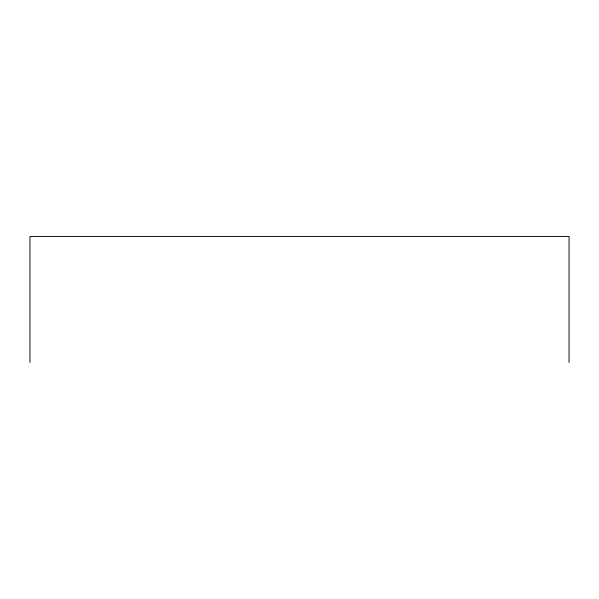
<?xml version="1.0" encoding="UTF-8"?>
<svg xmlns="http://www.w3.org/2000/svg" width="599" height="599" viewBox="0 0 599 599"><rect width="100%" height="100%" fill="white"/><g stroke="black" fill="none" stroke-linecap="round" stroke-linejoin="round"><path stroke-width="0.9" d="M569.05 362.515L569.05 236.485L29.95 236.485L29.95 362.515"/></g></svg>
